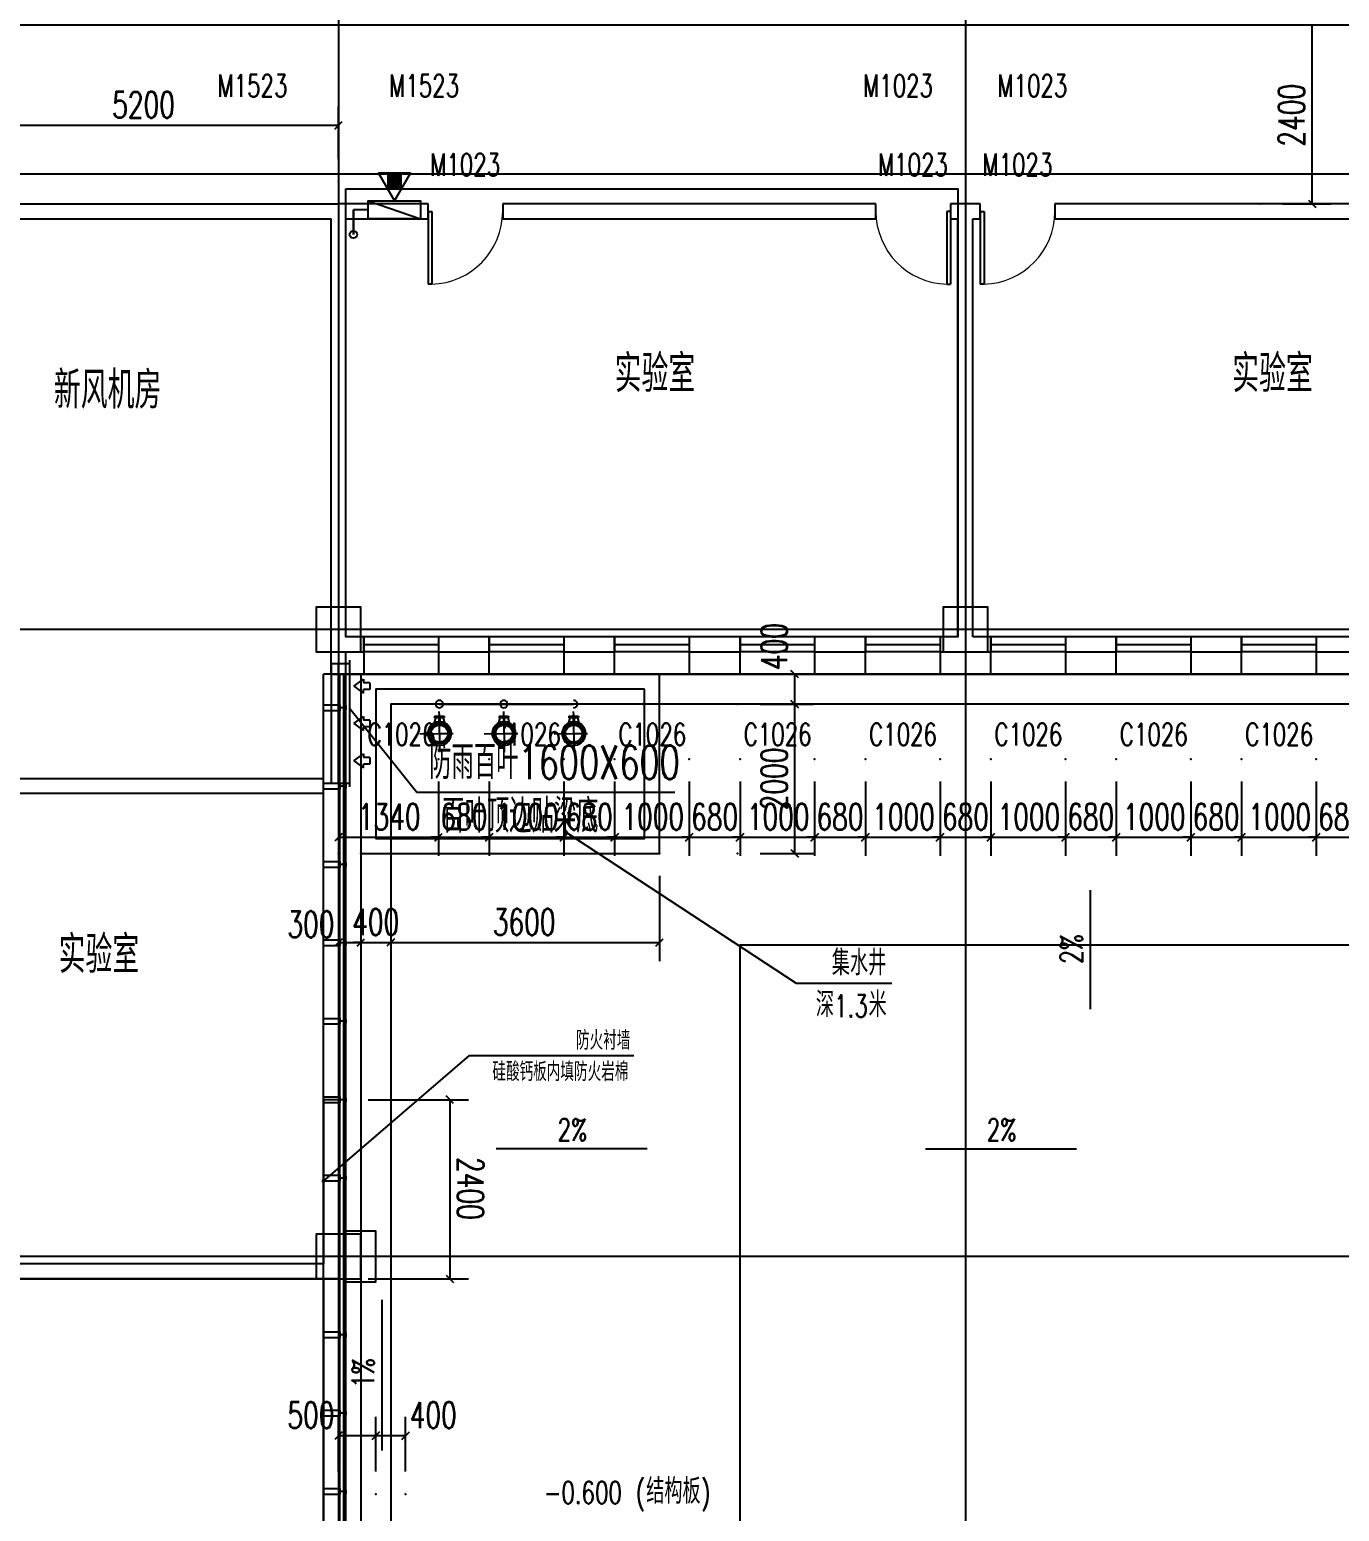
# Model space of a CAD drawing. Header units: inches. Extents: x -867 to 118033, y 723948 to 808048.
# Drawn here: x 37845 to 55394, y 766344 to 786194 of the extents above; entities that cross this region are included whole.
import ezdxf

# ---------------------------------------------------------------- set-up
doc = ezdxf.new("R2010")
doc.units = ezdxf.units.IN
doc.header["$MEASUREMENT"] = 0
for name, color, linetype in [('0-一般装修部位', 10, 'Continuous'), ('0-幕墙线', 10, 'Continuous'), ('0-重点装修部位', 10, 'Continuous'), ('COLUMN', 10, 'Continuous'), ('CURTWALL', 10, 'Continuous'), ('DIM_LEAD', 10, 'Continuous'), ('DIM_SYMB', 10, 'Continuous'), ('DOOR_FIRE', 10, 'Continuous'), ('DOTE', 10, 'Continuous'), ('M-INFO-LVR', 10, 'Continuous'), ('M-INFO-LVR-TEXT', 10, 'Continuous'), ('PUB_DIM', 10, 'Continuous'), ('PUB_HATCH', 10, 'Continuous'), ('PUB_TEXT', 10, 'Continuous'), ('S-DIM', 10, 'Continuous'), ('WALL', 10, 'Continuous'), ('WINDOW', 10, 'Continuous'), ('排水', 10, 'Continuous')]:
    doc.layers.add(name, color=color, linetype=linetype)
doc.styles.add('_TCH_DIM', font='SIMPLEX', dxfattribs={"bigfont": 'GBCBIG'})
doc.styles.add('_TCH_WINDOW', font='SIMPLEX', dxfattribs={"bigfont": 'GBCBIG'})
doc.styles.add('DIM_FONT', font='SIMPLEX', dxfattribs={"width": 0.7, "bigfont": 'GBCBIG'})
doc.styles.add('M-TEXT1', font='tj-romans1.shx', dxfattribs={"width": 0.6, "bigfont": 'tj-hztxt1.shx'})

# ---------------------------------------------------------------- blocks, each defined once
blk = doc.blocks.new('F1_ACAD_FMEBLOCK8')
at = {"layer": 'PUB_HATCH', "color": 8}
for points in [[(-16475, 9325), (-16475, 9925), (-17075, 9925), (-17075, 9325)], [(-8075, 9325), (-8075, 9925), (-8675, 9925), (-8675, 9325)], [(-16475, 925), (-16475, 1525), (-17075, 1525), (-17075, 925)]]:
    blk.add_lwpolyline(points, close=True, dxfattribs=at)

msp = doc.modelspace()

# ---------------------------------------------------------------- linework, layer by layer
at = {"color": 8}
for p, q in [((42821, 784254), (42645, 784078)), ((42764, 784254), (42645, 784134)), ((42792, 784254), (42645, 784106)), ((42679, 784254), (42645, 784219)), ((42707, 784254), (42645, 784191)), ((42736, 784254), (42645, 784163)), ((42821, 784225), (42673, 784078)), ((42821, 784197), (42701, 784078)), ((42821, 784169), (42729, 784078)), ((42821, 784141), (42758, 784078)), ((42821, 784112), (42786, 784078))]:
    msp.add_line(p, q, dxfattribs=at)
at = {"color": 1}
for p, q in [((42183, 783779), (42183, 783449)), ((42383, 783779), (42183, 783779))]:
    msp.add_line(p, q, dxfattribs=at)
at = {"color": 1, "linetype": 'Continuous', "ltscale": 2}
msp.add_line((42183, 783449), (42183, 783779), dxfattribs=at)
at = {"color": 2}
for points in [[(42733, 783899), (42947, 784271), (42518, 784271)], [(42821, 784254), (42645, 784254), (42645, 784078), (42821, 784078)]]:
    msp.add_lwpolyline(points, close=True, dxfattribs=at)
at = {"color": 30, "linetype": 'Continuous'}
for points in [[(43083, 783659), (42383, 783659), (42383, 783899), (43083, 783659)], [(43083, 783659), (42383, 783659), (42383, 783899), (43083, 783899)]]:
    msp.add_lwpolyline(points, close=True, dxfattribs=at)
at = {"color": 7}
msp.add_lwpolyline([(47363, 753559), (47363, 773934), (75283, 773934)], dxfattribs=at)
at = {"color": 2}
msp.add_circle((42183, 783449), 50, dxfattribs=at)
at = {"layer": '0-一般装修部位', "color": 3}
msp.add_lwpolyline([(24983, 786259), (75883, 786259), (75883, 788009), (78883, 788009), (78883, 790759), (78883, 795259), (83683, 795259), (83683, 794659), (84083, 794659), (84083, 788119), (80283, 788119), (80283, 786459), (78683, 786459), (78683, 752659), (75883, 752659), (75883, 770059), (75583, 770059), (75583, 784259), (36683, 784259), (36683, 769659), (33883, 769659), (33883, 784259), (24983, 784259), (24983, 786259)], dxfattribs=at)
msp.add_lwpolyline([(42083, 784059), (50283, 784059), (50283, 778059), (42083, 778059)], close=True, dxfattribs=at)
at = {"layer": '0-幕墙线', "color": 31}
for p, q in [((42053, 777109), (42003, 777109)), ((42053, 776059), (42003, 776059)), ((42053, 775009), (42003, 775009)), ((42053, 773959), (42003, 773959)), ((42053, 772909), (42003, 772909)), ((42053, 771859), (42003, 771859)), ((42053, 770809), (42003, 770809)), ((42053, 768709), (42003, 768709)), ((42053, 767659), (42003, 767659)), ((42053, 766609), (42003, 766609))]:
    msp.add_line(p, q, dxfattribs=at)
for points in [[(42323, 777859), (42323, 777559), (42083, 777559)], [(43323, 777859), (43323, 777559), (44003, 777559), (44003, 777859)], [(45003, 777859), (45003, 777559), (45683, 777559), (45683, 777859)], [(46683, 777859), (46683, 777559), (47363, 777559), (47363, 777859)], [(48363, 777859), (48363, 777559), (49043, 777559), (49043, 777859)], [(50043, 777859), (50043, 777559), (50723, 777559), (50723, 777859)], [(51723, 777859), (51723, 777559), (52403, 777559), (52403, 777859)], [(53403, 777859), (53403, 777559), (54083, 777559), (54083, 777859)], [(55083, 777859), (55083, 777559), (55763, 777559), (55763, 777859)], [(42083, 769419), (42483, 769419), (42483, 770099), (42083, 770099)]]:
    msp.add_lwpolyline(points, dxfattribs=at)
for points in [[(41783, 777069), (41783, 777149), (42003, 777149), (42003, 777069)], [(42053, 777084), (42053, 777134), (42083, 777134), (42083, 777084)], [(41783, 776019), (41783, 776099), (42003, 776099), (42003, 776019)], [(42053, 776034), (42053, 776084), (42083, 776084), (42083, 776034)], [(41783, 774969), (41783, 775049), (42003, 775049), (42003, 774969)], [(42053, 774984), (42053, 775034), (42083, 775034), (42083, 774984)], [(41783, 773919), (41783, 773999), (42003, 773999), (42003, 773919)], [(42053, 773934), (42053, 773984), (42083, 773984), (42083, 773934)], [(41783, 772869), (41783, 772949), (42003, 772949), (42003, 772869)], [(42053, 772884), (42053, 772934), (42083, 772934), (42083, 772884)], [(41783, 771819), (41783, 771899), (42003, 771899), (42003, 771819)], [(42053, 771834), (42053, 771884), (42083, 771884), (42083, 771834)], [(41783, 770769), (41783, 770849), (42003, 770849), (42003, 770769)], [(42053, 770784), (42053, 770834), (42083, 770834), (42083, 770784)], [(41783, 768669), (41783, 768749), (42003, 768749), (42003, 768669)], [(42053, 768684), (42053, 768734), (42083, 768734), (42083, 768684)], [(41783, 767619), (41783, 767699), (42003, 767699), (42003, 767619)], [(42053, 767634), (42053, 767684), (42083, 767684), (42083, 767634)], [(41783, 766569), (41783, 766649), (42003, 766649), (42003, 766569)], [(42053, 766584), (42053, 766634), (42083, 766634), (42083, 766584)]]:
    msp.add_lwpolyline(points, close=True, dxfattribs=at)
at = {"layer": '0-重点装修部位', "color": 1}
msp.add_lwpolyline([(28083, 769659), (36683, 769659), (36683, 769459), (41783, 769459), (41783, 758659), (28083, 758659), (28083, 769659)], dxfattribs=at)
at = {"layer": 'COLUMN', "color": 2, "ltscale": 3}
for points in [[(42283, 777859), (42283, 778459), (41683, 778459), (41683, 777859)], [(50683, 777859), (50683, 778459), (50083, 778459), (50083, 777859)], [(42283, 769459), (42283, 770059), (41683, 770059), (41683, 769459)]]:
    msp.add_lwpolyline(points, close=True, dxfattribs=at)
at = {"layer": 'CURTWALL', "color": 4}
for p, q in [((42003, 761659), (42003, 777559)), ((42053, 761659), (42053, 777559))]:
    msp.add_line(p, q, dxfattribs=at)
at = {"layer": 'DIM_LEAD', "color": 3}
for p, q in [((45025, 775446), (48115, 773421)), ((48115, 773421), (49398, 773421)), ((41783, 770769), (43738, 772449)), ((43738, 772449), (45942, 772449))]:
    msp.add_line(p, q, dxfattribs=at)
for points in [[(45008, 775457, 1), (45042, 775435, 1)], [(41771, 770759, 1), (41794, 770778, 1)]]:
    msp.add_lwpolyline(points, format="xyb", close=True, dxfattribs=at)
at = {"layer": 'DIM_SYMB', "color": 3}
for points in [[(52057, 773073), (52057, 774368), (52057, 774668)], [(46120, 771202), (44398, 771202), (44098, 771202)], [(49849, 771202), (51571, 771202), (51871, 771202)], [(42567, 767158), (42567, 768879), (42567, 769179)]]:
    msp.add_lwpolyline(points, dxfattribs=at)
at = {"layer": 'DOOR_FIRE', "color": 7, "lineweight": 13}
for centre, start, end in [((43208, 783759), 271.4693, 0), ((50158, 783759), 180, 268.5307), ((50608, 783759), 271.4693, 0)]:
    msp.add_arc(centre, 975, start, end, dxfattribs=at)
at = {"layer": 'DOTE', "color": 26, "ltscale": 1000}
for p, q in [((41983, 803674), (41983, 730735)), ((50383, 803674), (50383, 730735)), ((99592, 778159), (18734, 778159)), ((99592, 769759), (18734, 769759))]:
    msp.add_line(p, q, dxfattribs=at)
at = {"layer": 'M-INFO-LVR', "color": 2}
for p, q in [((41983, 776099), (41983, 777699)), ((42188, 777399), (42317, 777493)), ((42317, 777493), (42317, 777442)), ((42188, 777399), (42317, 777305)), ((42401, 777442), (42317, 777442)), ((42401, 777356), (42317, 777356)), ((42317, 777305), (42317, 777356)), ((42401, 777442), (42401, 777356)), ((42188, 776899), (42317, 776993)), ((42188, 776899), (42317, 776805)), ((42317, 776993), (42317, 776942)), ((42401, 776942), (42317, 776942)), ((42401, 776942), (42401, 776856)), ((42401, 776856), (42317, 776856)), ((42317, 776805), (42317, 776856)), ((42188, 776399), (42317, 776493)), ((42188, 776399), (42317, 776305)), ((42317, 776493), (42317, 776442)), ((42401, 776442), (42317, 776442)), ((42401, 776356), (42317, 776356)), ((42317, 776305), (42317, 776356)), ((42401, 776442), (42401, 776356))]:
    msp.add_line(p, q, dxfattribs=at)
at = {"layer": 'M-INFO-LVR', "color": 6}
msp.add_line((42133, 776049), (42133, 777749), dxfattribs=at)
at = {"layer": 'M-INFO-LVR', "color": 2, "linetype": 'ByBlock'}
msp.add_lwpolyline([(42133, 777699), (41883, 777699), (41883, 776099), (42133, 776099)], dxfattribs=at)
at = {"layer": 'M-INFO-LVR-TEXT', "color": 3}
for p, q in [((42133, 777099), (43035, 775978)), ((43035, 775978), (46492, 775978))]:
    msp.add_line(p, q, dxfattribs=at)
at = {"layer": 'PUB_DIM', "color": 3, "lineweight": -2}
for p, q in [((55028, 783859), (55028, 786259)), ((41983, 784459), (41983, 785162)), ((36783, 784912), (41983, 784912)), ((54633, 783859), (55278, 783859)), ((47631, 777559), (48346, 777559)), ((48096, 777159), (48096, 777559)), ((47631, 777159), (48346, 777159)), ((47631, 777159), (48346, 777159)), ((48096, 775159), (48096, 777159)), ((41983, 776120), (41983, 775124)), ((43323, 776120), (43323, 775124)), ((43323, 776120), (43323, 775124)), ((44003, 776120), (44003, 775124)), ((44003, 776120), (44003, 775124)), ((45003, 776120), (45003, 775124)), ((45003, 776120), (45003, 775124)), ((45683, 776120), (45683, 775124)), ((45683, 776120), (45683, 775124)), ((46683, 776120), (46683, 775124)), ((46683, 776120), (46683, 775124)), ((47363, 776120), (47363, 775124)), ((47363, 776120), (47363, 775124)), ((48363, 776120), (48363, 775124)), ((48363, 776120), (48363, 775124)), ((49043, 776120), (49043, 775124)), ((49043, 776120), (49043, 775124)), ((50043, 776120), (50043, 775124)), ((50043, 776120), (50043, 775124)), ((50723, 776120), (50723, 775124)), ((50723, 776120), (50723, 775124)), ((51723, 776120), (51723, 775124)), ((51723, 776120), (51723, 775124)), ((52403, 776120), (52403, 775124)), ((52403, 776120), (52403, 775124)), ((53403, 776120), (53403, 775124)), ((53403, 776120), (53403, 775124)), ((54083, 776120), (54083, 775124)), ((54083, 776120), (54083, 775124)), ((55083, 776120), (55083, 775124)), ((55083, 776120), (55083, 775124)), ((41983, 775374), (43323, 775374)), ((43323, 775374), (43223, 775374)), ((43323, 775374), (44003, 775374)), ((44003, 775374), (43903, 775374)), ((44003, 775374), (45003, 775374)), ((44003, 775374), (44103, 775374)), ((45003, 775374), (44903, 775374)), ((45003, 775374), (45103, 775374)), ((45003, 775374), (45683, 775374)), ((45683, 775374), (45583, 775374)), ((45683, 775374), (45783, 775374)), ((45683, 775374), (46683, 775374)), ((46683, 775374), (46583, 775374)), ((46683, 775374), (46783, 775374)), ((46683, 775374), (47363, 775374)), ((47363, 775374), (47263, 775374)), ((47363, 775374), (47463, 775374)), ((47363, 775374), (48363, 775374)), ((48363, 775374), (48263, 775374)), ((48363, 775374), (48463, 775374)), ((48363, 775374), (49043, 775374)), ((49043, 775374), (48943, 775374)), ((49043, 775374), (50043, 775374)), ((49043, 775374), (49143, 775374)), ((50043, 775374), (49943, 775374)), ((50043, 775374), (50143, 775374)), ((50043, 775374), (50723, 775374)), ((50723, 775374), (50623, 775374)), ((50723, 775374), (50823, 775374)), ((50723, 775374), (51723, 775374)), ((51723, 775374), (51623, 775374)), ((51723, 775374), (52403, 775374)), ((51723, 775374), (51823, 775374)), ((52403, 775374), (52303, 775374)), ((52403, 775374), (53403, 775374)), ((52403, 775374), (52503, 775374)), ((53403, 775374), (53303, 775374)), ((53403, 775374), (53503, 775374)), ((53403, 775374), (54083, 775374)), ((54083, 775374), (53983, 775374)), ((54083, 775374), (54183, 775374)), ((54083, 775374), (55083, 775374)), ((55083, 775374), (54983, 775374)), ((55083, 775374), (55183, 775374)), ((55083, 775374), (55763, 775374)), ((47631, 775159), (48346, 775159)), ((41983, 774859), (41983, 773714)), ((42283, 774859), (42283, 773714)), ((42283, 774859), (42283, 773714)), ((42683, 774859), (42683, 773714)), ((42683, 774859), (42683, 773714)), ((46283, 774859), (46283, 773714)), ((41983, 773964), (42283, 773964)), ((42283, 773964), (42183, 773964)), ((42283, 773964), (42683, 773964)), ((42683, 773964), (42783, 773964)), ((42683, 773964), (46283, 773964)), ((42383, 771859), (43726, 771859)), ((43476, 771859), (43476, 769459)), ((42383, 769459), (43726, 769459)), ((41983, 766877), (41983, 767609)), ((42483, 766877), (42483, 767609)), ((42483, 766877), (42483, 767609)), ((42883, 766877), (42883, 767609)), ((41983, 767359), (42483, 767359)), ((42483, 767359), (42883, 767359))]:
    msp.add_line(p, q, dxfattribs=at)
at = {"layer": 'PUB_DIM', "color": 3, "linetype": 'ByBlock'}
for p, q in [((41933, 784862), (42033, 784962)), ((54978, 783909), (55078, 783809)), ((48146, 777509), (48046, 777609)), ((48146, 777109), (48046, 777209)), ((48046, 777209), (48146, 777109)), ((42033, 775424), (41933, 775324)), ((43273, 775324), (43373, 775424)), ((43273, 775324), (43373, 775424)), ((44053, 775424), (43953, 775324)), ((43953, 775324), (44053, 775424)), ((44953, 775324), (45053, 775424)), ((45053, 775424), (44953, 775324)), ((45733, 775424), (45633, 775324)), ((45633, 775324), (45733, 775424)), ((46733, 775424), (46633, 775324)), ((46633, 775324), (46733, 775424)), ((47413, 775424), (47313, 775324)), ((47313, 775324), (47413, 775424)), ((48313, 775324), (48413, 775424)), ((48413, 775424), (48313, 775324)), ((49093, 775424), (48993, 775324)), ((48993, 775324), (49093, 775424)), ((50093, 775424), (49993, 775324)), ((49993, 775324), (50093, 775424)), ((50773, 775424), (50673, 775324)), ((50673, 775324), (50773, 775424)), ((51773, 775424), (51673, 775324)), ((51673, 775324), (51773, 775424)), ((52453, 775424), (52353, 775324)), ((52353, 775324), (52453, 775424)), ((53353, 775324), (53453, 775424)), ((53453, 775424), (53353, 775324)), ((54033, 775324), (54133, 775424)), ((54133, 775424), (54033, 775324)), ((55133, 775424), (55033, 775324)), ((55033, 775324), (55133, 775424)), ((48046, 775209), (48146, 775109)), ((42033, 774014), (41933, 773914)), ((42233, 773914), (42333, 774014)), ((42233, 773914), (42333, 774014)), ((42733, 774014), (42633, 773914)), ((42733, 774014), (42633, 773914)), ((46233, 773914), (46333, 774014)), ((43526, 771809), (43426, 771909)), ((43426, 769509), (43526, 769409)), ((42033, 767409), (41933, 767309)), ((42433, 767309), (42533, 767409)), ((42533, 767409), (42433, 767309)), ((42833, 767309), (42933, 767409))]:
    msp.add_line(p, q, dxfattribs=at)
at = {"layer": 'PUB_DIM', "color": 3}
for p in [(41983, 784912), (41983, 784159), (54333, 783859), (47331, 777559), (48096, 777559), (47331, 777159), (47331, 777159), (48096, 777159), (41983, 776420), (43323, 776420), (43323, 776420), (44003, 776420), (44003, 776420), (45003, 776420), (45003, 776420), (45683, 776420), (45683, 776420), (46683, 776420), (46683, 776420), (47363, 776420), (47363, 776420), (48363, 776420), (48363, 776420), (49043, 776420), (49043, 776420), (50043, 776420), (50043, 776420), (50723, 776420), (50723, 776420), (51723, 776420), (51723, 776420), (52403, 776420), (52403, 776420), (53403, 776420), (53403, 776420), (54083, 776420), (54083, 776420), (55083, 776420), (55083, 776420), (43323, 775374), (44003, 775374), (45003, 775374), (45683, 775374), (46683, 775374), (47363, 775374), (48363, 775374), (49043, 775374), (50043, 775374), (50723, 775374), (51723, 775374), (52403, 775374), (53403, 775374), (54083, 775374), (55083, 775374), (41983, 775159), (42283, 775159), (42283, 775159), (42683, 775159), (42683, 775159), (46283, 775159), (47331, 775159), (42283, 773964), (42683, 773964), (46283, 773964), (42083, 771859), (42083, 769459), (43476, 769459), (42483, 767359), (42883, 767359), (41983, 766577), (42483, 766577), (42483, 766577), (42883, 766577)]:
    msp.add_point(p, dxfattribs=at)
at = {"layer": 'PUB_HATCH', "color": 8}
for p, q in [((42083, 777559), (41783, 777559)), ((41783, 761659), (41783, 777559)), ((42083, 753559), (42083, 777559))]:
    msp.add_line(p, q, dxfattribs=at)
msp.add_lwpolyline([(42083, 777559), (75283, 777559), (75283, 770359), (57983, 770359), (57983, 753559), (42083, 753559)], dxfattribs=at)
at = {"layer": 'S-DIM', "color": 4}
msp.add_line((43334, 777159), (45134, 777159), dxfattribs=at)
at = {"layer": 'S-DIM', "color": 7}
for p, q in [((43281, 776973), (43264, 776907)), ((43270, 776996), (43398, 776997)), ((43270, 776996), (43270, 776976)), ((43270, 776976), (43398, 776977)), ((43329, 776974), (43330, 776924)), ((43335, 777004), (43334, 777059)), ((43339, 776974), (43339, 776924)), ((43387, 776974), (43405, 776908)), ((43398, 776997), (43398, 776977)), ((44146, 776973), (44129, 776907)), ((44134, 776996), (44263, 776997)), ((44134, 776996), (44135, 776976)), ((44135, 776976), (44263, 776977)), ((44194, 776974), (44194, 776924)), ((44199, 777004), (44199, 777059)), ((44204, 776974), (44204, 776924)), ((44252, 776974), (44270, 776908)), ((44263, 776997), (44263, 776977)), ((45081, 776973), (45064, 776907)), ((45070, 776996), (45198, 776997)), ((45070, 776996), (45070, 776976)), ((45070, 776976), (45198, 776977)), ((45129, 776974), (45130, 776924)), ((45135, 777004), (45134, 777059)), ((45139, 776974), (45139, 776924)), ((45187, 776974), (45205, 776908)), ((45198, 776997), (45198, 776977))]:
    msp.add_line(p, q, dxfattribs=at)
at = {"layer": 'S-DIM', "color": 8, "linetype": 'Continuous'}
for p, q in [((43336, 776764), (43334, 777015)), ((44201, 776764), (44199, 777015)), ((45136, 776764), (45134, 777015)), ((43073, 776762), (43336, 776764)), ((43336, 776764), (43520, 776765)), ((43336, 776764), (43338, 776513)), ((43937, 776762), (44201, 776764)), ((44201, 776764), (44385, 776765)), ((44201, 776764), (44202, 776513)), ((44873, 776762), (45136, 776764)), ((45136, 776764), (45320, 776765)), ((45136, 776764), (45138, 776513))]:
    msp.add_line(p, q, dxfattribs=at)
at = {"layer": 'S-DIM', "color": 7}
for points in [[(46283, 777559), (42283, 777559), (42283, 775159), (46283, 775159)], [(46083, 777359), (42483, 777359), (42483, 775359), (46083, 775359)]]:
    msp.add_lwpolyline(points, close=True, dxfattribs=at)
for centre, radius in [((43336, 776764), 138), ((44201, 776764), 138), ((45136, 776764), 138), ((43336, 776764), 114), ((44201, 776764), 114), ((45136, 776764), 114)]:
    msp.add_circle(centre, radius, dxfattribs=at)
at = {"layer": 'S-DIM', "color": 136, "ltscale": 0.7}
for centre, start, end in [((43334, 777159), 90, 270), ((43334, 777159), 270, 90), ((44199, 777159), 90, 270), ((44199, 777159), 270, 90), ((45134, 777159), 270, 90)]:
    msp.add_arc(centre, 50, start, end, dxfattribs=at)
at = {"layer": 'S-DIM', "color": 7}
for centre, radius, start, end in [((43336, 776764), 158, 194.9167, 165.9882), ((43259, 776908), 4.95, 297.885, 345.4392), ((43279, 776973), 2.47, 345.4392, 90.4392), ((43327, 776974), 2.47, 0.4392, 87.7938), ((43327, 776924), 2.47, 273.0845, 0.4392), ((43342, 776974), 2.47, 93.0845, 180.4392), ((43342, 776924), 2.47, 180.4392, 267.7938), ((43389, 776974), 2.47, 90.4392, 195.4392), ((43410, 776909), 4.95, 195.4392, 242.9934), ((44201, 776764), 158, 194.9167, 165.9882), ((44124, 776908), 4.95, 297.885, 345.4392), ((44144, 776973), 2.47, 345.4392, 90.4392), ((44191, 776974), 2.47, 0.4392, 87.7938), ((44192, 776924), 2.47, 273.0845, 0.4392), ((44206, 776974), 2.47, 93.0845, 180.4392), ((44207, 776924), 2.47, 180.4392, 267.7938), ((44254, 776974), 2.47, 90.4392, 195.4392), ((44275, 776909), 4.95, 195.4392, 242.9934), ((45136, 776764), 158, 194.9167, 165.9882), ((45059, 776908), 4.95, 297.885, 345.4392), ((45079, 776973), 2.47, 345.4392, 90.4392), ((45127, 776974), 2.47, 0.4392, 87.7938), ((45127, 776924), 2.47, 273.0845, 0.4392), ((45142, 776974), 2.47, 93.0845, 180.4392), ((45142, 776924), 2.47, 180.4392, 267.7938), ((45189, 776974), 2.47, 90.4392, 195.4392), ((45210, 776909), 4.95, 195.4392, 242.9934), ((43285, 776763), 109, 159.2737, 201.6312), ((44149, 776763), 109, 159.2737, 201.6312), ((45085, 776763), 109, 159.2737, 201.6312)]:
    msp.add_arc(centre, radius, start, end, dxfattribs=at)
at = {"layer": 'WALL', "color": 2}
for p, q in [((36683, 783859), (41983, 783859)), ((43183, 783859), (41983, 783859)), ((43183, 783659), (43183, 783859)), ((44183, 783859), (44183, 783659)), ((49183, 783859), (44183, 783859)), ((49183, 783659), (49183, 783859)), ((50383, 783859), (50183, 783859)), ((50183, 783859), (50183, 783659)), ((50583, 783859), (50383, 783859)), ((50583, 783659), (50583, 783859)), ((51583, 783859), (51583, 783659)), ((57583, 783859), (51583, 783859)), ((36883, 783659), (41883, 783659)), ((41883, 777959), (41883, 783659)), ((42083, 783659), (43183, 783659)), ((42083, 778059), (42083, 783659)), ((44183, 783659), (49183, 783659)), ((50183, 783659), (50283, 783659)), ((50283, 778059), (50283, 783659)), ((50483, 783659), (50583, 783659)), ((50483, 778059), (50483, 783659)), ((51583, 783659), (57583, 783659)), ((41883, 777559), (41883, 777959)), ((42323, 778059), (42083, 778059)), ((42323, 777859), (42323, 778059)), ((44003, 778059), (43323, 778059)), ((43323, 778059), (43323, 777859)), ((44003, 777859), (44003, 778059)), ((45003, 778059), (45003, 777859)), ((45683, 778059), (45003, 778059)), ((45683, 777859), (45683, 778059)), ((47363, 778059), (46683, 778059)), ((46683, 778059), (46683, 777859)), ((47363, 777859), (47363, 778059)), ((48363, 778059), (48363, 777859)), ((49043, 778059), (48363, 778059)), ((49043, 777859), (49043, 778059)), ((50283, 778059), (50043, 778059)), ((50043, 778059), (50043, 777859)), ((50723, 778059), (50483, 778059)), ((50723, 777859), (50723, 778059)), ((51723, 778059), (51723, 777859)), ((52403, 778059), (51723, 778059)), ((52403, 777859), (52403, 778059)), ((53403, 778059), (53403, 777859)), ((54083, 778059), (53403, 778059)), ((54083, 777859), (54083, 778059)), ((55083, 778059), (55083, 777859)), ((55763, 778059), (55083, 778059)), ((42083, 777559), (42083, 777859)), ((42083, 777859), (42323, 777859)), ((43323, 777859), (44003, 777859)), ((45003, 777859), (45683, 777859)), ((46683, 777859), (47363, 777859)), ((48363, 777859), (49043, 777859)), ((50043, 777859), (50383, 777859)), ((50383, 777859), (50723, 777859)), ((51723, 777859), (52403, 777859)), ((53403, 777859), (54083, 777859)), ((55083, 777859), (55763, 777859)), ((41883, 777559), (42083, 777559)), ((41783, 776159), (36883, 776159)), ((41783, 775959), (41783, 776159)), ((41783, 775959), (36883, 775959)), ((41783, 771859), (41783, 769659)), ((41983, 771859), (41783, 771859)), ((41983, 771859), (41983, 769459)), ((41783, 769659), (36883, 769659)), ((41983, 769459), (36683, 769459))]:
    msp.add_line(p, q, dxfattribs=at)
at = {"layer": 'WINDOW', "color": 7}
for p, q in [((43183, 783759), (43183, 782784)), ((43183, 783759), (43233, 783759)), ((43233, 783759), (43233, 782784)), ((50183, 783759), (50133, 783759)), ((50133, 783759), (50133, 782784)), ((50183, 783759), (50183, 782784)), ((50583, 783759), (50633, 783759)), ((50583, 783759), (50583, 782784)), ((50633, 783759), (50633, 782784)), ((43233, 782784), (43183, 782784)), ((50133, 782784), (50183, 782784)), ((50633, 782784), (50583, 782784))]:
    msp.add_line(p, q, dxfattribs=at)
at = {"layer": 'WINDOW', "color": 4}
for p, q in [((43323, 778059), (42323, 778059)), ((42323, 778059), (42323, 777859)), ((42323, 777959), (43323, 777959)), ((43323, 778059), (43323, 777859)), ((44003, 778059), (44003, 777859)), ((45003, 778059), (44003, 778059)), ((44003, 777959), (45003, 777959)), ((45003, 778059), (45003, 777859)), ((46683, 778059), (45683, 778059)), ((45683, 778059), (45683, 777859)), ((45683, 777959), (46683, 777959)), ((46683, 778059), (46683, 777859)), ((48363, 778059), (47363, 778059)), ((47363, 778059), (47363, 777859)), ((47363, 777959), (48363, 777959)), ((48363, 778059), (48363, 777859)), ((50043, 778059), (49043, 778059)), ((49043, 778059), (49043, 777859)), ((49043, 777959), (50043, 777959)), ((50043, 778059), (50043, 777859)), ((51723, 778059), (50723, 778059)), ((50723, 778059), (50723, 777859)), ((50723, 777959), (51723, 777959)), ((51723, 778059), (51723, 777859)), ((52403, 778059), (52403, 777859)), ((53403, 778059), (52403, 778059)), ((52403, 777959), (53403, 777959)), ((53403, 778059), (53403, 777859)), ((55083, 778059), (54083, 778059)), ((54083, 778059), (54083, 777859)), ((54083, 777959), (55083, 777959)), ((55083, 778059), (55083, 777859)), ((43323, 777859), (42323, 777859)), ((45003, 777859), (44003, 777859)), ((46683, 777859), (45683, 777859)), ((48363, 777859), (47363, 777859)), ((50043, 777859), (49043, 777859)), ((51723, 777859), (50723, 777859)), ((53403, 777859), (52403, 777859)), ((55083, 777859), (54083, 777859))]:
    msp.add_line(p, q, dxfattribs=at)
at = {"layer": '排水', "color": 5}
for points in [[(74883, 777559), (42283, 777559), (42283, 753559), (57983, 753559), (57983, 769959), (57983, 769959)], [(75283, 777559), (75283, 777159), (42683, 777159), (42683, 753959), (57583, 753959), (57583, 770359), (57983, 770359)]]:
    msp.add_lwpolyline(points, dxfattribs=at)

# ---------------------------------------------------------------- block references
at = {"layer": 'PUB_HATCH', "color": 8}
msp.add_blockref('F1_ACAD_FMEBLOCK8', (58758, 768534), dxfattribs=at)

# ---------------------------------------------------------------- texts
at = {"layer": 'M-INFO-LVR-TEXT', "color": 3, "style": 'M-TEXT1', "width": 0.7}
for s, p in [('防雨百叶1600X600', (43199, 776155)), ('百叶顶边贴梁底', (43373, 775435))]:
    msp.add_text(s, height=450, dxfattribs=at).set_placement(p)
at = {"layer": 'PUB_DIM', "color": 7, "style": 'DIM_FONT', "width": 0.7}
for s, rotation, p in [('2400', 90, (54928, 784627)), ('400', 90, (47996, 777614)), ('2000', 90, (47996, 775736)), ('2400', 270.0001, (43576, 771090))]:
    msp.add_text(s, height=350, rotation=rotation, dxfattribs=at).set_placement(p)
for s, p in [('5200', (38951, 785012)), ('1340', (42244, 775474)), ('680', (43348, 775474)), ('1000', (44094, 775474)), ('680', (45028, 775474)), ('1000', (45774, 775474)), ('680', (46708, 775474)), ('1000', (47454, 775474)), ('680', (48388, 775474)), ('1000', (49134, 775474)), ('680', (50068, 775474)), ('1000', (50814, 775474)), ('680', (51748, 775474)), ('1000', (52494, 775474)), ('680', (53428, 775474)), ('1000', (54174, 775474)), ('680', (55108, 775474)), ('300', (41298, 774033)), ('400', (42168, 774064)), ('3600', (44051, 774064)), ('500', (41298, 767459)), ('400', (42938, 767459))]:
    msp.add_text(s, height=350, dxfattribs=at).set_placement(p)
at = {"layer": 'PUB_TEXT', "color": 7}
for s, height, style, p in [('实验室', 500, 'DIM_FONT', (45683, 781336)), ('实验室', 500, 'DIM_FONT', (53958, 781336)), ('新风机房', 500, 'DIM_FONT', (38170, 781116)), ('实验室', 500, 'DIM_FONT', (38233, 773554)), ('集水井', 337.6, '_TCH_DIM', (48593, 773526)), ('深', 338, '_TCH_DIM', (48379, 772966)), ('米', 338, '_TCH_DIM', (49085, 772966)), ('防火衬墙', 253.2, '_TCH_DIM', (45165, 772528)), ('硅酸钙板内填防火岩棉', 253.2, '_TCH_DIM', (44045, 772108)), ('结构板', 337.6, '_TCH_DIM', (46106, 766447))]:
    msp.add_text(s, height=height, dxfattribs=dict(at, style=style)).set_placement(p)
at = {"layer": 'PUB_TEXT', "color": 7, "style": '_TCH_DIM', "width": 0.705882}
for s, p in [('2%', (51952, 773681)), ('1%', (42462, 767999))]:
    msp.add_text(s, height=297.5, rotation=90, dxfattribs=at).set_placement(p)
for s, height, p in [('1.3', 297.5, (48625, 772966)), ('2%', 297.5, (44919, 771307)), ('2%', 297.5, (50670, 771307)), ('(', 298, (45966, 766447)), (')', 298, (46843, 766447)), ('-0.600', 297.5, (44736, 766447))]:
    msp.add_text(s, height=height, dxfattribs=at).set_placement(p)
at = {"layer": 'WINDOW', "color": 7, "style": '_TCH_WINDOW', "width": 0.705882}
for s, p in [('M1523', (40363, 785293)), ('M1523', (42663, 785293)), ('M1023', (49013, 785293)), ('M1023', (50813, 785293)), ('M1023', (43213, 784235)), ('M1023', (49213, 784235)), ('M1023', (50613, 784235)), ('C1026', (42373, 776604)), ('C1026', (44053, 776604)), ('C1026', (45733, 776604)), ('C1026', (47413, 776604)), ('C1026', (49093, 776604)), ('C1026', (50773, 776604)), ('C1026', (52453, 776604)), ('C1026', (54133, 776604))]:
    msp.add_text(s, height=297.5, dxfattribs=at).set_placement(p)

doc.saveas('drawing.dxf')
